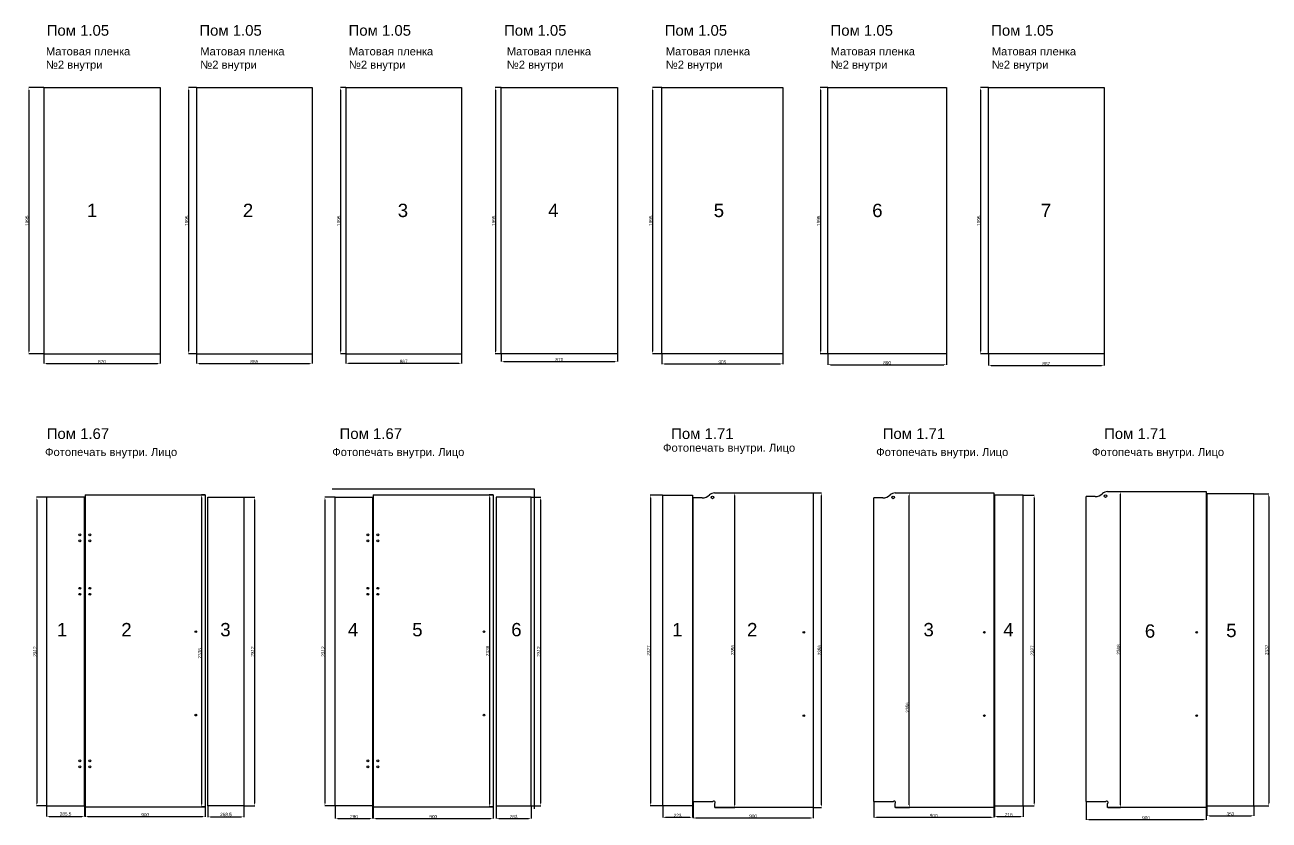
# Model space of a CAD drawing. Header units: inches. Extents: x -15623 to 1154, y -2457 to 3501.
# Drawn here: x -15623 to -6296, y -2457 to 3501 of the extents above; entities that cross this region are included whole.
import ezdxf

# ---------------------------------------------------------------- set-up
doc = ezdxf.new("R2010")
doc.units = ezdxf.units.IN
doc.layers.get('0').update_dxf_attribs({"lineweight": 25})
doc.styles.get("Standard").update_dxf_attribs({"font": 'Arial.ttf'})
doc.dimstyles.new('ISO-25', dxfattribs={"dimtxt": 25, "dimasz": 20, "dimexe": 1.25, "dimexo": 0.625, "dimtad": 1, "dimtxsty": 'Standard', "dimcen": 2.5, "dimadec": 0, "dimazin": 0, "dimtfac": 1, "dimtmove": 0, "dimatfit": 3, "dimfxl": 1, "dimarcsym": 0})

# ---------------------------------------------------------------- blocks, each defined once
blk = doc.blocks.new('*D85')
at = {"color": 0, "lineweight": -2, "transparency": 16777216}
for p, q in [((-15460.7, -2350.8), (-15460.7, -2431.2)), ((-15175.2, -2350.8), (-15175.2, -2431.2)), ((-15440.7, -2430), (-15195.2, -2430))]:
    blk.add_line(p, q, dxfattribs=at)
at = {"color": 0, "transparency": 16777216}
for points in [[(-15440.7, -2426.6), (-15440.7, -2433.3), (-15460.7, -2430)], [(-15195.2, -2426.6), (-15195.2, -2433.3), (-15175.2, -2430)]]:
    blk.add_solid(points, dxfattribs=at)
at = {"layer": 'Defpoints', "color": 0, "transparency": 16777216}
for p in [(-15460.7, -2350.2), (-15175.2, -2350.2), (-15175.2, -2430)]:
    blk.add_point(p, dxfattribs=at)
at = {"color": 0, "transparency": 16777216, "insert": (-15317.9, -2414.3), "char_height": 25, "attachment_point": 5}
blk.add_mtext('285,5', dxfattribs=at)
blk = doc.blocks.new('*D86')
at = {"color": 0, "lineweight": -2, "transparency": 16777216}
for p, q in [((-15171.2, -2358.8), (-15171.2, -2431.9)), ((-14271.2, -2358.8), (-14271.2, -2431.9)), ((-15151.2, -2430.7), (-14291.2, -2430.7))]:
    blk.add_line(p, q, dxfattribs=at)
at = {"color": 0, "transparency": 16777216}
for points in [[(-15151.2, -2427.3), (-15151.2, -2434), (-15171.2, -2430.7)], [(-14291.2, -2427.3), (-14291.2, -2434), (-14271.2, -2430.7)]]:
    blk.add_solid(points, dxfattribs=at)
at = {"layer": 'Defpoints', "color": 0, "transparency": 16777216}
for p in [(-15171.2, -2358.2), (-14271.2, -2358.2), (-14271.2, -2430.7)]:
    blk.add_point(p, dxfattribs=at)
at = {"color": 0, "transparency": 16777216, "insert": (-14721.2, -2417.3), "char_height": 25, "attachment_point": 5}
blk.add_mtext('900', dxfattribs=at)
blk = doc.blocks.new('*D87')
at = {"color": 0, "lineweight": -2, "transparency": 16777216}
for p, q in [((-14250.2, -2350.8), (-14250.2, -2434.5)), ((-13981.7, -2350.8), (-13981.7, -2434.5)), ((-14230.2, -2433.3), (-14001.7, -2433.3))]:
    blk.add_line(p, q, dxfattribs=at)
at = {"color": 0, "transparency": 16777216}
for points in [[(-14230.2, -2429.9), (-14230.2, -2436.6), (-14250.2, -2433.3)], [(-14001.7, -2429.9), (-14001.7, -2436.6), (-13981.7, -2433.3)]]:
    blk.add_solid(points, dxfattribs=at)
at = {"layer": 'Defpoints', "color": 0, "transparency": 16777216}
for p in [(-14250.2, -2350.2), (-13981.7, -2350.2), (-13981.7, -2433.3)]:
    blk.add_point(p, dxfattribs=at)
at = {"color": 0, "transparency": 16777216, "insert": (-14115.9, -2417.6), "char_height": 25, "attachment_point": 5}
blk.add_mtext('268,5', dxfattribs=at)
blk = doc.blocks.new('*D88')
at = {"color": 0, "lineweight": -2, "transparency": 16777216}
for p, q in [((-15461.3, -38.2), (-15534.6, -38.2)), ((-15533.4, -58.2), (-15533.4, -2330.2)), ((-15461.3, -2350.2), (-15534.6, -2350.2))]:
    blk.add_line(p, q, dxfattribs=at)
at = {"color": 0, "transparency": 16777216}
for points in [[(-15536.7, -58.2), (-15530, -58.2), (-15533.4, -38.2)], [(-15536.7, -2330.2), (-15530, -2330.2), (-15533.4, -2350.2)]]:
    blk.add_solid(points, dxfattribs=at)
at = {"layer": 'Defpoints', "color": 0, "transparency": 16777216}
for p in [(-15460.7, -38.2), (-15533.4, -2350.2), (-15460.7, -2350.2)]:
    blk.add_point(p, dxfattribs=at)
at = {"color": 0, "transparency": 16777216, "insert": (-15546.8, -1194.2), "char_height": 25, "attachment_point": 5, "rotation": 90}
blk.add_mtext('2312', dxfattribs=at)
blk = doc.blocks.new('*D89')
at = {"color": 0, "lineweight": -2, "transparency": 16777216}
for p, q in [((-13981, -38.2), (-13900.3, -38.2)), ((-13901.5, -58.2), (-13901.5, -2330.2)), ((-13981, -2350.2), (-13900.3, -2350.2))]:
    blk.add_line(p, q, dxfattribs=at)
at = {"color": 0, "transparency": 16777216}
for points in [[(-13904.9, -58.2), (-13898.2, -58.2), (-13901.5, -38.2)], [(-13904.9, -2330.2), (-13898.2, -2330.2), (-13901.5, -2350.2)]]:
    blk.add_solid(points, dxfattribs=at)
at = {"layer": 'Defpoints', "color": 0, "transparency": 16777216}
for p in [(-13981.7, -38.2), (-13981.7, -2350.2), (-13901.5, -2350.2)]:
    blk.add_point(p, dxfattribs=at)
at = {"color": 0, "transparency": 16777216, "insert": (-13914.9, -1194.2), "char_height": 25, "attachment_point": 5, "rotation": 90}
blk.add_mtext('2312', dxfattribs=at)
blk = doc.blocks.new('*D90')
at = {"color": 0, "lineweight": -2, "transparency": 16777216}
for p, q in [((-13296.5, -38.2), (-13374.7, -38.2)), ((-13373.5, -58.2), (-13373.5, -2330.2)), ((-13296.5, -2350.2), (-13374.7, -2350.2))]:
    blk.add_line(p, q, dxfattribs=at)
at = {"color": 0, "transparency": 16777216}
for points in [[(-13376.8, -58.2), (-13370.2, -58.2), (-13373.5, -38.2)], [(-13376.8, -2330.2), (-13370.2, -2330.2), (-13373.5, -2350.2)]]:
    blk.add_solid(points, dxfattribs=at)
at = {"layer": 'Defpoints', "color": 0, "transparency": 16777216}
for p in [(-13295.9, -38.2), (-13373.5, -2350.2), (-13295.9, -2350.2)]:
    blk.add_point(p, dxfattribs=at)
at = {"color": 0, "transparency": 16777216, "insert": (-13386.9, -1194.2), "char_height": 25, "attachment_point": 5, "rotation": 90}
blk.add_mtext('2312', dxfattribs=at)
blk = doc.blocks.new('*D91')
at = {"color": 0, "lineweight": -2, "transparency": 16777216}
for p, q in [((-13295.9, -2350.8), (-13295.9, -2446.2)), ((-13015.9, -2350.8), (-13015.9, -2446.2)), ((-13275.9, -2445), (-13035.9, -2445))]:
    blk.add_line(p, q, dxfattribs=at)
at = {"color": 0, "transparency": 16777216}
for points in [[(-13275.9, -2441.6), (-13275.9, -2448.3), (-13295.9, -2445)], [(-13035.9, -2441.6), (-13035.9, -2448.3), (-13015.9, -2445)]]:
    blk.add_solid(points, dxfattribs=at)
at = {"layer": 'Defpoints', "color": 0, "transparency": 16777216}
for p in [(-13295.9, -2350.2), (-13015.9, -2350.2), (-13015.9, -2445)]:
    blk.add_point(p, dxfattribs=at)
at = {"color": 0, "transparency": 16777216, "insert": (-13155.9, -2431.6), "char_height": 25, "attachment_point": 5}
blk.add_mtext('280', dxfattribs=at)
blk = doc.blocks.new('*D92')
at = {"color": 0, "lineweight": -2, "transparency": 16777216}
for p, q in [((-13011.9, -2358.8), (-13011.9, -2446.1)), ((-12111.9, -2358.8), (-12111.9, -2446.1)), ((-12991.9, -2444.8), (-12131.9, -2444.8))]:
    blk.add_line(p, q, dxfattribs=at)
at = {"color": 0, "transparency": 16777216}
for points in [[(-12991.9, -2441.5), (-12991.9, -2448.2), (-13011.9, -2444.8)], [(-12131.9, -2441.5), (-12131.9, -2448.2), (-12111.9, -2444.8)]]:
    blk.add_solid(points, dxfattribs=at)
at = {"layer": 'Defpoints', "color": 0, "transparency": 16777216}
for p in [(-13011.9, -2358.2), (-12111.9, -2358.2), (-12111.9, -2444.8)]:
    blk.add_point(p, dxfattribs=at)
at = {"color": 0, "transparency": 16777216, "insert": (-12561.9, -2431.5), "char_height": 25, "attachment_point": 5}
blk.add_mtext('900', dxfattribs=at)
blk = doc.blocks.new('*D93')
at = {"color": 0, "lineweight": -2, "transparency": 16777216}
for p, q in [((-12090.9, -2350.8), (-12090.9, -2445.5)), ((-11827.9, -2350.8), (-11827.9, -2445.5)), ((-12070.9, -2444.2), (-11847.9, -2444.2))]:
    blk.add_line(p, q, dxfattribs=at)
at = {"color": 0, "transparency": 16777216}
for points in [[(-12070.9, -2440.9), (-12070.9, -2447.6), (-12090.9, -2444.2)], [(-11847.9, -2440.9), (-11847.9, -2447.6), (-11827.9, -2444.2)]]:
    blk.add_solid(points, dxfattribs=at)
at = {"layer": 'Defpoints', "color": 0, "transparency": 16777216}
for p in [(-12090.9, -2350.2), (-11827.9, -2350.2), (-11827.9, -2444.2)]:
    blk.add_point(p, dxfattribs=at)
at = {"color": 0, "transparency": 16777216, "insert": (-11959.4, -2430.9), "char_height": 25, "attachment_point": 5}
blk.add_mtext('263', dxfattribs=at)
blk = doc.blocks.new('*D94')
at = {"color": 0, "lineweight": -2, "transparency": 16777216}
for p, q in [((-11827.3, -38.2), (-11756, -38.2)), ((-11757.2, -58.2), (-11757.2, -2330.2)), ((-11827.3, -2350.2), (-11756, -2350.2))]:
    blk.add_line(p, q, dxfattribs=at)
at = {"color": 0, "transparency": 16777216}
for points in [[(-11760.6, -58.2), (-11753.9, -58.2), (-11757.2, -38.2)], [(-11760.6, -2330.2), (-11753.9, -2330.2), (-11757.2, -2350.2)]]:
    blk.add_solid(points, dxfattribs=at)
at = {"layer": 'Defpoints', "color": 0, "transparency": 16777216}
for p in [(-11827.9, -38.2), (-11827.9, -2350.2), (-11757.2, -2350.2)]:
    blk.add_point(p, dxfattribs=at)
at = {"color": 0, "transparency": 16777216, "insert": (-11770.6, -1194.2), "char_height": 25, "attachment_point": 5, "rotation": 90}
blk.add_mtext('2312', dxfattribs=at)
blk = doc.blocks.new('*D105')
at = {"color": 0, "lineweight": -2, "transparency": 16777216}
for p, q in [((-10841.8, -2350.8), (-10841.8, -2437.4)), ((-10618.8, -2350.8), (-10618.8, -2437.4)), ((-10821.8, -2436.2), (-10638.8, -2436.2))]:
    blk.add_line(p, q, dxfattribs=at)
at = {"color": 0, "transparency": 16777216}
for points in [[(-10821.8, -2432.8), (-10821.8, -2439.5), (-10841.8, -2436.2)], [(-10638.8, -2432.8), (-10638.8, -2439.5), (-10618.8, -2436.2)]]:
    blk.add_solid(points, dxfattribs=at)
at = {"layer": 'Defpoints', "color": 0, "transparency": 16777216}
for p in [(-10841.8, -2350.2), (-10618.8, -2350.2), (-10618.8, -2436.2)]:
    blk.add_point(p, dxfattribs=at)
at = {"color": 0, "transparency": 16777216, "insert": (-10730.3, -2422.8), "char_height": 25, "attachment_point": 5}
blk.add_mtext('223', dxfattribs=at)
blk = doc.blocks.new('*D106')
at = {"color": 0, "lineweight": -2, "transparency": 16777216}
for p, q in [((-10842.4, -23.2), (-10934.9, -23.2)), ((-10933.7, -43.2), (-10933.7, -2330.2)), ((-10842.4, -2350.2), (-10934.9, -2350.2))]:
    blk.add_line(p, q, dxfattribs=at)
at = {"color": 0, "transparency": 16777216}
for points in [[(-10937, -43.2), (-10930.3, -43.2), (-10933.7, -23.2)], [(-10937, -2330.2), (-10930.3, -2330.2), (-10933.7, -2350.2)]]:
    blk.add_solid(points, dxfattribs=at)
at = {"layer": 'Defpoints', "color": 0, "transparency": 16777216}
for p in [(-10841.8, -23.2), (-10933.7, -2350.2), (-10841.8, -2350.2)]:
    blk.add_point(p, dxfattribs=at)
at = {"color": 0, "transparency": 16777216, "insert": (-10947.1, -1186.7), "char_height": 25, "attachment_point": 5, "rotation": 90}
blk.add_mtext('2327', dxfattribs=at)
blk = doc.blocks.new('*D107')
at = {"color": 0, "lineweight": -2, "transparency": 16777216}
for p, q in [((-9713.2, -6.2), (-9651.6, -6.2)), ((-9652.8, -26.2), (-9652.8, -2342.2)), ((-9713.2, -2362.2), (-9651.6, -2362.2))]:
    blk.add_line(p, q, dxfattribs=at)
at = {"color": 0, "transparency": 16777216}
for points in [[(-9656.1, -26.2), (-9649.5, -26.2), (-9652.8, -6.2)], [(-9656.1, -2342.2), (-9649.5, -2342.2), (-9652.8, -2362.2)]]:
    blk.add_solid(points, dxfattribs=at)
at = {"layer": 'Defpoints', "color": 0, "transparency": 16777216}
for p in [(-9713.8, -6.2), (-9713.8, -2362.2), (-9652.8, -2362.2)]:
    blk.add_point(p, dxfattribs=at)
at = {"color": 0, "transparency": 16777216, "insert": (-9666.2, -1184.2), "char_height": 25, "attachment_point": 5, "rotation": 90}
blk.add_mtext('2356', dxfattribs=at)
blk = doc.blocks.new('*D108')
at = {"color": 0, "lineweight": -2, "transparency": 16777216}
for p, q in [((-8355.2, -2350.8), (-8355.2, -2431.7)), ((-8139.2, -2350.8), (-8139.2, -2431.7)), ((-8335.2, -2430.4), (-8159.2, -2430.4))]:
    blk.add_line(p, q, dxfattribs=at)
at = {"color": 0, "transparency": 16777216}
for points in [[(-8335.2, -2427.1), (-8335.2, -2433.8), (-8355.2, -2430.4)], [(-8159.2, -2427.1), (-8159.2, -2433.8), (-8139.2, -2430.4)]]:
    blk.add_solid(points, dxfattribs=at)
at = {"layer": 'Defpoints', "color": 0, "transparency": 16777216}
for p in [(-8355.2, -2350.2), (-8139.2, -2350.2), (-8139.2, -2430.4)]:
    blk.add_point(p, dxfattribs=at)
at = {"color": 0, "transparency": 16777216, "insert": (-8247.2, -2417), "char_height": 25, "attachment_point": 5}
blk.add_mtext('216', dxfattribs=at)
blk = doc.blocks.new('*D109')
at = {"color": 0, "lineweight": -2, "transparency": 16777216}
for p, q in [((-8138.6, -23.2), (-8056.1, -23.2)), ((-8057.4, -43.2), (-8057.4, -2330.2)), ((-8138.6, -2350.2), (-8056.1, -2350.2))]:
    blk.add_line(p, q, dxfattribs=at)
at = {"color": 0, "transparency": 16777216}
for points in [[(-8060.7, -43.2), (-8054, -43.2), (-8057.4, -23.2)], [(-8060.7, -2330.2), (-8054, -2330.2), (-8057.4, -2350.2)]]:
    blk.add_solid(points, dxfattribs=at)
at = {"layer": 'Defpoints', "color": 0, "transparency": 16777216}
for p in [(-8139.2, -23.2), (-8139.2, -2350.2), (-8057.4, -2350.2)]:
    blk.add_point(p, dxfattribs=at)
at = {"color": 0, "transparency": 16777216, "insert": (-8070.8, -1186.7), "char_height": 25, "attachment_point": 5, "rotation": 90}
blk.add_mtext('2327', dxfattribs=at)
blk = doc.blocks.new('*D110')
at = {"color": 0, "lineweight": -2, "transparency": 16777216}
for p, q in [((-7506.8, 3.8), (-7410, 3.8)), ((-7411.3, -16.2), (-7411.3, -2342.2)), ((-7505.6, -2362.2), (-7410, -2362.2))]:
    blk.add_line(p, q, dxfattribs=at)
at = {"color": 0, "transparency": 16777216}
for points in [[(-7414.6, -16.2), (-7407.9, -16.2), (-7411.3, 3.8)], [(-7414.6, -2342.2), (-7407.9, -2342.2), (-7411.3, -2362.2)]]:
    blk.add_solid(points, dxfattribs=at)
at = {"layer": 'Defpoints', "color": 0, "transparency": 16777216}
for p in [(-7507.4, 3.8), (-7506.2, -2362.2), (-7411.3, -2362.2)]:
    blk.add_point(p, dxfattribs=at)
at = {"color": 0, "transparency": 16777216, "insert": (-7424.7, -1179.2), "char_height": 25, "attachment_point": 5, "rotation": 90}
blk.add_mtext('2366', dxfattribs=at)
blk = doc.blocks.new('*D111')
at = {"color": 0, "lineweight": -2, "transparency": 16777216}
for p, q in [((-6408.6, -13.2), (-6297.9, -13.2)), ((-6299.2, -33.2), (-6299.2, -2330.2)), ((-6408.6, -2350.2), (-6297.9, -2350.2))]:
    blk.add_line(p, q, dxfattribs=at)
at = {"color": 0, "transparency": 16777216}
for points in [[(-6302.5, -33.2), (-6295.9, -33.2), (-6299.2, -13.2)], [(-6302.5, -2330.2), (-6295.9, -2330.2), (-6299.2, -2350.2)]]:
    blk.add_solid(points, dxfattribs=at)
at = {"layer": 'Defpoints', "color": 0, "transparency": 16777216}
for p in [(-6409.2, -13.2), (-6409.2, -2350.2), (-6299.2, -2350.2)]:
    blk.add_point(p, dxfattribs=at)
at = {"color": 0, "transparency": 16777216, "insert": (-6312.6, -1181.7), "char_height": 25, "attachment_point": 5, "rotation": 90}
blk.add_mtext('2337', dxfattribs=at)
blk = doc.blocks.new('*D112')
at = {"color": 0, "lineweight": -2, "transparency": 16777216}
for p, q in [((-6762.2, -2350.8), (-6762.2, -2426.2)), ((-6742.2, -2424.9), (-6429.2, -2424.9)), ((-6409.2, -2350.8), (-6409.2, -2426.2))]:
    blk.add_line(p, q, dxfattribs=at)
at = {"color": 0, "transparency": 16777216}
for points in [[(-6742.2, -2421.6), (-6742.2, -2428.2), (-6762.2, -2424.9)], [(-6429.2, -2421.6), (-6429.2, -2428.2), (-6409.2, -2424.9)]]:
    blk.add_solid(points, dxfattribs=at)
at = {"layer": 'Defpoints', "color": 0, "transparency": 16777216}
for p in [(-6762.2, -2350.2), (-6409.2, -2350.2), (-6409.2, -2424.9)]:
    blk.add_point(p, dxfattribs=at)
at = {"color": 0, "transparency": 16777216, "insert": (-6585.7, -2411.5), "char_height": 25, "attachment_point": 5}
blk.add_mtext('353', dxfattribs=at)
blk = doc.blocks.new('*D119')
at = {"color": 0, "lineweight": -2, "transparency": 16777216}
for p, q in [((-15479.7, 1035.4), (-15479.7, 963)), ((-14609.7, 1035.4), (-14609.7, 963)), ((-15459.7, 964.3), (-14629.7, 964.3))]:
    blk.add_line(p, q, dxfattribs=at)
at = {"color": 0, "transparency": 16777216}
for points in [[(-15459.7, 967.6), (-15459.7, 960.9), (-15479.7, 964.3)], [(-14629.7, 967.6), (-14629.7, 960.9), (-14609.7, 964.3)]]:
    blk.add_solid(points, dxfattribs=at)
at = {"layer": 'Defpoints', "color": 0, "transparency": 16777216}
for p in [(-15479.7, 1036), (-14609.7, 1036), (-14609.7, 964.3)]:
    blk.add_point(p, dxfattribs=at)
at = {"color": 0, "transparency": 16777216, "insert": (-15044.7, 977.7), "char_height": 25, "attachment_point": 5}
blk.add_mtext('870', dxfattribs=at)
blk = doc.blocks.new('*D120')
at = {"color": 0, "lineweight": -2, "transparency": 16777216}
for p, q in [((-15480.3, 3031), (-15594.3, 3031)), ((-15593, 3011), (-15593, 1056)), ((-15480.3, 1036), (-15594.3, 1036))]:
    blk.add_line(p, q, dxfattribs=at)
at = {"color": 0, "transparency": 16777216}
for points in [[(-15596.3, 3011), (-15589.7, 3011), (-15593, 3031)], [(-15596.3, 1056), (-15589.7, 1056), (-15593, 1036)]]:
    blk.add_solid(points, dxfattribs=at)
at = {"layer": 'Defpoints', "color": 0, "transparency": 16777216}
for p in [(-15479.7, 3031), (-15593, 1036), (-15479.7, 1036)]:
    blk.add_point(p, dxfattribs=at)
at = {"color": 0, "transparency": 16777216, "insert": (-15606.4, 2033.5), "char_height": 25, "attachment_point": 5, "rotation": 90}
blk.add_mtext('1995', dxfattribs=at)
blk = doc.blocks.new('*D121')
at = {"color": 0, "lineweight": -2, "transparency": 16777216}
for p, q in [((-14336.1, 3031), (-14397, 3031)), ((-14395.8, 3011), (-14395.8, 1056)), ((-14336.1, 1036), (-14397, 1036))]:
    blk.add_line(p, q, dxfattribs=at)
at = {"color": 0, "transparency": 16777216}
for points in [[(-14399.1, 3011), (-14392.5, 3011), (-14395.8, 3031)], [(-14399.1, 1056), (-14392.5, 1056), (-14395.8, 1036)]]:
    blk.add_solid(points, dxfattribs=at)
at = {"layer": 'Defpoints', "color": 0, "transparency": 16777216}
for p in [(-14335.5, 3031), (-14395.8, 1036), (-14335.5, 1036)]:
    blk.add_point(p, dxfattribs=at)
at = {"color": 0, "transparency": 16777216, "insert": (-14409.2, 2033.5), "char_height": 25, "attachment_point": 5, "rotation": 90}
blk.add_mtext('1995', dxfattribs=at)
blk = doc.blocks.new('*D122')
at = {"color": 0, "lineweight": -2, "transparency": 16777216}
for p, q in [((-14335.5, 1035.4), (-14335.5, 963.6)), ((-13470.5, 1035.4), (-13470.5, 963.6)), ((-14315.5, 964.9), (-13490.5, 964.9))]:
    blk.add_line(p, q, dxfattribs=at)
at = {"color": 0, "transparency": 16777216}
for points in [[(-14315.5, 968.2), (-14315.5, 961.5), (-14335.5, 964.9)], [(-13490.5, 968.2), (-13490.5, 961.5), (-13470.5, 964.9)]]:
    blk.add_solid(points, dxfattribs=at)
at = {"layer": 'Defpoints', "color": 0, "transparency": 16777216}
for p in [(-14335.5, 1036), (-13470.5, 1036), (-13470.5, 964.9)]:
    blk.add_point(p, dxfattribs=at)
at = {"color": 0, "transparency": 16777216, "insert": (-13903, 978.3), "char_height": 25, "attachment_point": 5}
blk.add_mtext('865', dxfattribs=at)
blk = doc.blocks.new('*D123')
at = {"color": 0, "lineweight": -2, "transparency": 16777216}
for p, q in [((-13216.8, 1035.4), (-13216.8, 964.7)), ((-12349.8, 1035.4), (-12349.8, 964.7)), ((-13196.8, 965.9), (-12369.8, 965.9))]:
    blk.add_line(p, q, dxfattribs=at)
at = {"color": 0, "transparency": 16777216}
for points in [[(-13196.8, 969.3), (-13196.8, 962.6), (-13216.8, 965.9)], [(-12369.8, 969.3), (-12369.8, 962.6), (-12349.8, 965.9)]]:
    blk.add_solid(points, dxfattribs=at)
at = {"layer": 'Defpoints', "color": 0, "transparency": 16777216}
for p in [(-13216.8, 1036), (-12349.8, 1036), (-12349.8, 965.9)]:
    blk.add_point(p, dxfattribs=at)
at = {"color": 0, "transparency": 16777216, "insert": (-12783.3, 979.3), "char_height": 25, "attachment_point": 5}
blk.add_mtext('867', dxfattribs=at)
blk = doc.blocks.new('*D124')
at = {"color": 0, "lineweight": -2, "transparency": 16777216}
for p, q in [((-13217.4, 3031), (-13257, 3031)), ((-13255.8, 3011), (-13255.8, 1056)), ((-13217.4, 1036), (-13257, 1036))]:
    blk.add_line(p, q, dxfattribs=at)
at = {"color": 0, "transparency": 16777216}
for points in [[(-13259.1, 3011), (-13252.4, 3011), (-13255.8, 3031)], [(-13259.1, 1056), (-13252.4, 1056), (-13255.8, 1036)]]:
    blk.add_solid(points, dxfattribs=at)
at = {"layer": 'Defpoints', "color": 0, "transparency": 16777216}
for p in [(-13216.8, 3031), (-13255.8, 1036), (-13216.8, 1036)]:
    blk.add_point(p, dxfattribs=at)
at = {"color": 0, "transparency": 16777216, "insert": (-13269.2, 2033.5), "char_height": 25, "attachment_point": 5, "rotation": 90}
blk.add_mtext('1995', dxfattribs=at)
blk = doc.blocks.new('*D125')
at = {"color": 0, "lineweight": -2, "transparency": 16777216}
for p, q in [((-12052, 3031), (-12096.3, 3031)), ((-12095.1, 3011), (-12095.1, 1056)), ((-12052, 1036), (-12096.3, 1036))]:
    blk.add_line(p, q, dxfattribs=at)
at = {"color": 0, "transparency": 16777216}
for points in [[(-12098.4, 3011), (-12091.7, 3011), (-12095.1, 3031)], [(-12098.4, 1056), (-12091.7, 1056), (-12095.1, 1036)]]:
    blk.add_solid(points, dxfattribs=at)
at = {"layer": 'Defpoints', "color": 0, "transparency": 16777216}
for p in [(-12051.4, 3031), (-12095.1, 1036), (-12051.4, 1036)]:
    blk.add_point(p, dxfattribs=at)
at = {"color": 0, "transparency": 16777216, "insert": (-12108.5, 2033.5), "char_height": 25, "attachment_point": 5, "rotation": 90}
blk.add_mtext('1995', dxfattribs=at)
blk = doc.blocks.new('*D126')
at = {"color": 0, "lineweight": -2, "transparency": 16777216}
for p, q in [((-12051.4, 1035.4), (-12051.4, 978)), ((-11181.4, 1035.4), (-11181.4, 978)), ((-12031.4, 979.2), (-11201.4, 979.2))]:
    blk.add_line(p, q, dxfattribs=at)
at = {"color": 0, "transparency": 16777216}
for points in [[(-12031.4, 982.5), (-12031.4, 975.9), (-12051.4, 979.2)], [(-11201.4, 982.5), (-11201.4, 975.9), (-11181.4, 979.2)]]:
    blk.add_solid(points, dxfattribs=at)
at = {"layer": 'Defpoints', "color": 0, "transparency": 16777216}
for p in [(-12051.4, 1036), (-11181.4, 1036), (-11181.4, 979.2)]:
    blk.add_point(p, dxfattribs=at)
at = {"color": 0, "transparency": 16777216, "insert": (-11616.4, 992.6), "char_height": 25, "attachment_point": 5}
blk.add_mtext('870', dxfattribs=at)
blk = doc.blocks.new('*D127')
at = {"color": 0, "lineweight": -2, "transparency": 16777216}
for p, q in [((-10847.8, 3031), (-10919.2, 3031)), ((-10918, 3011), (-10918, 1056)), ((-10847.8, 1036), (-10919.2, 1036))]:
    blk.add_line(p, q, dxfattribs=at)
at = {"color": 0, "transparency": 16777216}
for points in [[(-10921.3, 3011), (-10914.6, 3011), (-10918, 3031)], [(-10921.3, 1056), (-10914.6, 1056), (-10918, 1036)]]:
    blk.add_solid(points, dxfattribs=at)
at = {"layer": 'Defpoints', "color": 0, "transparency": 16777216}
for p in [(-10847.1, 3031), (-10918, 1036), (-10847.1, 1036)]:
    blk.add_point(p, dxfattribs=at)
at = {"color": 0, "transparency": 16777216, "insert": (-10931.4, 2033.5), "char_height": 25, "attachment_point": 5, "rotation": 90}
blk.add_mtext('1995', dxfattribs=at)
blk = doc.blocks.new('*D128')
at = {"color": 0, "lineweight": -2, "transparency": 16777216}
for p, q in [((-10847.1, 1035.4), (-10847.1, 960)), ((-9942.1, 1035.4), (-9942.1, 960)), ((-10827.1, 961.2), (-9962.1, 961.2))]:
    blk.add_line(p, q, dxfattribs=at)
at = {"color": 0, "transparency": 16777216}
for points in [[(-10827.1, 964.5), (-10827.1, 957.9), (-10847.1, 961.2)], [(-9962.1, 964.5), (-9962.1, 957.9), (-9942.1, 961.2)]]:
    blk.add_solid(points, dxfattribs=at)
at = {"layer": 'Defpoints', "color": 0, "transparency": 16777216}
for p in [(-10847.1, 1036), (-9942.1, 1036), (-9942.1, 961.2)]:
    blk.add_point(p, dxfattribs=at)
at = {"color": 0, "transparency": 16777216, "insert": (-10394.6, 974.6), "char_height": 25, "attachment_point": 5}
blk.add_mtext('905', dxfattribs=at)
blk = doc.blocks.new('*D129')
at = {"color": 0, "lineweight": -2, "transparency": 16777216}
for p, q in [((-9604.7, 3031), (-9661.2, 3031)), ((-9659.9, 3011), (-9659.9, 1056)), ((-9604.7, 1036), (-9661.2, 1036))]:
    blk.add_line(p, q, dxfattribs=at)
at = {"color": 0, "transparency": 16777216}
for points in [[(-9663.2, 3011), (-9656.6, 3011), (-9659.9, 3031)], [(-9663.2, 1056), (-9656.6, 1056), (-9659.9, 1036)]]:
    blk.add_solid(points, dxfattribs=at)
at = {"layer": 'Defpoints', "color": 0, "transparency": 16777216}
for p in [(-9604.1, 3031), (-9659.9, 1036), (-9604.1, 1036)]:
    blk.add_point(p, dxfattribs=at)
at = {"color": 0, "transparency": 16777216, "insert": (-9673.3, 2033.5), "char_height": 25, "attachment_point": 5, "rotation": 90}
blk.add_mtext('1995', dxfattribs=at)
blk = doc.blocks.new('*D130')
at = {"color": 0, "lineweight": -2, "transparency": 16777216}
for p, q in [((-9604.1, 1035.4), (-9604.1, 954.1)), ((-8714.1, 1035.4), (-8714.1, 954.1)), ((-9584.1, 955.3), (-8734.1, 955.3))]:
    blk.add_line(p, q, dxfattribs=at)
at = {"color": 0, "transparency": 16777216}
for points in [[(-9584.1, 958.6), (-9584.1, 952), (-9604.1, 955.3)], [(-8734.1, 958.6), (-8734.1, 952), (-8714.1, 955.3)]]:
    blk.add_solid(points, dxfattribs=at)
at = {"layer": 'Defpoints', "color": 0, "transparency": 16777216}
for p in [(-9604.1, 1036), (-8714.1, 1036), (-8714.1, 955.3)]:
    blk.add_point(p, dxfattribs=at)
at = {"color": 0, "transparency": 16777216, "insert": (-9159.1, 968.7), "char_height": 25, "attachment_point": 5}
blk.add_mtext('890', dxfattribs=at)
blk = doc.blocks.new('*D131')
at = {"color": 0, "lineweight": -2, "transparency": 16777216}
for p, q in [((-8400.5, 3031), (-8459.7, 3031)), ((-8458.5, 3011), (-8458.5, 1056)), ((-8400.5, 1036), (-8459.7, 1036))]:
    blk.add_line(p, q, dxfattribs=at)
at = {"color": 0, "transparency": 16777216}
for points in [[(-8461.8, 3011), (-8455.1, 3011), (-8458.5, 3031)], [(-8461.8, 1056), (-8455.1, 1056), (-8458.5, 1036)]]:
    blk.add_solid(points, dxfattribs=at)
at = {"layer": 'Defpoints', "color": 0, "transparency": 16777216}
for p in [(-8399.9, 3031), (-8458.5, 1036), (-8399.9, 1036)]:
    blk.add_point(p, dxfattribs=at)
at = {"color": 0, "transparency": 16777216, "insert": (-8471.9, 2033.5), "char_height": 25, "attachment_point": 5, "rotation": 90}
blk.add_mtext('1995', dxfattribs=at)
blk = doc.blocks.new('*D132')
at = {"color": 0, "lineweight": -2, "transparency": 16777216}
for p, q in [((-8399.9, 1035.4), (-8399.9, 948.5)), ((-7532.9, 1035.4), (-7532.9, 948.5)), ((-8379.9, 949.8), (-7552.9, 949.8))]:
    blk.add_line(p, q, dxfattribs=at)
at = {"color": 0, "transparency": 16777216}
for points in [[(-8379.9, 953.1), (-8379.9, 946.4), (-8399.9, 949.8)], [(-7552.9, 953.1), (-7552.9, 946.4), (-7532.9, 949.8)]]:
    blk.add_solid(points, dxfattribs=at)
at = {"layer": 'Defpoints', "color": 0, "transparency": 16777216}
for p in [(-8399.9, 1036), (-7532.9, 1036), (-7532.9, 949.8)]:
    blk.add_point(p, dxfattribs=at)
at = {"color": 0, "transparency": 16777216, "insert": (-7966.4, 963.1), "char_height": 25, "attachment_point": 5}
blk.add_mtext('867', dxfattribs=at)
blk = doc.blocks.new('*D133')
at = {"color": 0, "lineweight": -2, "transparency": 16777216}
for p, q in [((-14271.8, -20.2), (-14298.9, -20.2)), ((-14297.7, -40.2), (-14297.7, -2338.2)), ((-14271.8, -2358.2), (-14298.9, -2358.2))]:
    blk.add_line(p, q, dxfattribs=at)
at = {"color": 0, "transparency": 16777216}
for points in [[(-14301, -40.2), (-14294.3, -40.2), (-14297.7, -20.2)], [(-14301, -2338.2), (-14294.3, -2338.2), (-14297.7, -2358.2)]]:
    blk.add_solid(points, dxfattribs=at)
at = {"layer": 'Defpoints', "color": 0, "transparency": 16777216}
for p in [(-14271.2, -20.2), (-14297.7, -2358.2), (-14271.2, -2358.2)]:
    blk.add_point(p, dxfattribs=at)
at = {"color": 0, "transparency": 16777216, "insert": (-14311.1, -1208.2), "char_height": 25, "attachment_point": 5, "rotation": 90}
blk.add_mtext('2338', dxfattribs=at)
blk = doc.blocks.new('*D134')
at = {"color": 0, "lineweight": -2, "transparency": 16777216}
for p, q in [((-12112.5, -20.2), (-12142.1, -20.2)), ((-12140.9, -40.2), (-12140.9, -2338.2)), ((-12112.5, -2358.2), (-12142.1, -2358.2))]:
    blk.add_line(p, q, dxfattribs=at)
at = {"color": 0, "transparency": 16777216}
for points in [[(-12144.2, -40.2), (-12137.6, -40.2), (-12140.9, -20.2)], [(-12144.2, -2338.2), (-12137.6, -2338.2), (-12140.9, -2358.2)]]:
    blk.add_solid(points, dxfattribs=at)
at = {"layer": 'Defpoints', "color": 0, "transparency": 16777216}
for p in [(-12111.9, -20.2), (-12140.9, -2358.2), (-12111.9, -2358.2)]:
    blk.add_point(p, dxfattribs=at)
at = {"color": 0, "transparency": 16777216, "insert": (-12154.3, -1189.2), "char_height": 25, "attachment_point": 5, "rotation": 90}
blk.add_mtext('2338', dxfattribs=at)
blk = doc.blocks.new('*D135')
at = {"color": 0, "lineweight": -2, "transparency": 16777216}
for p, q in [((-9098.7, -6.2), (-8991.8, -6.2)), ((-8993.1, -2342.2), (-8993.1, -26.2)), ((-9097.6, -2362.2), (-8991.8, -2362.2))]:
    blk.add_line(p, q, dxfattribs=at)
at = {"color": 0, "transparency": 16777216}
for points in [[(-8996.4, -26.2), (-8989.7, -26.2), (-8993.1, -6.2)], [(-8996.4, -2342.2), (-8989.7, -2342.2), (-8993.1, -2362.2)]]:
    blk.add_solid(points, dxfattribs=at)
at = {"layer": 'Defpoints', "color": 0, "transparency": 16777216}
for p in [(-9099.4, -6.2), (-8993.1, -6.2), (-9098.2, -2362.2)]:
    blk.add_point(p, dxfattribs=at)
at = {"color": 0, "transparency": 16777216, "insert": (-9006.5, -1613.6), "char_height": 25, "attachment_point": 5, "rotation": 90}
blk.add_mtext('2356', dxfattribs=at)
blk = doc.blocks.new('*D136')
at = {"color": 0, "lineweight": -2, "transparency": 16777216}
for p, q in [((-10450.3, -6.2), (-10301.2, -6.2)), ((-10302.4, -26.2), (-10302.4, -2342.2)), ((-10451.2, -2362.2), (-10301.2, -2362.2))]:
    blk.add_line(p, q, dxfattribs=at)
at = {"color": 0, "transparency": 16777216}
for points in [[(-10305.7, -26.2), (-10299.1, -26.2), (-10302.4, -6.2)], [(-10305.7, -2342.2), (-10299.1, -2342.2), (-10302.4, -2362.2)]]:
    blk.add_solid(points, dxfattribs=at)
at = {"layer": 'Defpoints', "color": 0, "transparency": 16777216}
for p in [(-10450.9, -6.2), (-10451.8, -2362.2), (-10302.4, -2362.2)]:
    blk.add_point(p, dxfattribs=at)
at = {"color": 0, "transparency": 16777216, "insert": (-10315.8, -1184.2), "char_height": 25, "attachment_point": 5, "rotation": 90}
blk.add_mtext('2356', dxfattribs=at)
blk = doc.blocks.new('*D137')
at = {"color": 0, "lineweight": -2, "transparency": 16777216}
for p, q in [((-10613.8, -2318.8), (-10613.8, -2442.8)), ((-9713.8, -2362.8), (-9713.8, -2442.8)), ((-10593.8, -2441.5), (-9733.8, -2441.5))]:
    blk.add_line(p, q, dxfattribs=at)
at = {"color": 0, "transparency": 16777216}
for points in [[(-10593.8, -2438.2), (-10593.8, -2444.9), (-10613.8, -2441.5)], [(-9733.8, -2438.2), (-9733.8, -2444.9), (-9713.8, -2441.5)]]:
    blk.add_solid(points, dxfattribs=at)
at = {"layer": 'Defpoints', "color": 0, "transparency": 16777216}
for p in [(-10613.8, -2318.2), (-9713.8, -2362.2), (-9713.8, -2441.5)]:
    blk.add_point(p, dxfattribs=at)
at = {"color": 0, "transparency": 16777216, "insert": (-10163.8, -2428.1), "char_height": 25, "attachment_point": 5}
blk.add_mtext('900', dxfattribs=at)
blk = doc.blocks.new('*D138')
at = {"color": 0, "lineweight": -2, "transparency": 16777216}
for p, q in [((-9260.2, -2318.8), (-9260.2, -2438)), ((-8360.2, -2362.8), (-8360.2, -2438)), ((-8380.2, -2436.7), (-9240.2, -2436.7))]:
    blk.add_line(p, q, dxfattribs=at)
at = {"color": 0, "transparency": 16777216}
for points in [[(-9240.2, -2433.4), (-9240.2, -2440.1), (-9260.2, -2436.7)], [(-8380.2, -2433.4), (-8380.2, -2440.1), (-8360.2, -2436.7)]]:
    blk.add_solid(points, dxfattribs=at)
at = {"layer": 'Defpoints', "color": 0, "transparency": 16777216}
for p in [(-9260.2, -2318.2), (-8360.2, -2362.2), (-9260.2, -2436.7)]:
    blk.add_point(p, dxfattribs=at)
at = {"color": 0, "transparency": 16777216, "insert": (-8810.2, -2423.3), "char_height": 25, "attachment_point": 5}
blk.add_mtext('900', dxfattribs=at)
blk = doc.blocks.new('*D139')
at = {"color": 0, "lineweight": -2, "transparency": 16777216}
for p, q in [((-7668.2, -2318.8), (-7668.2, -2455.3)), ((-6768.2, -2362.8), (-6768.2, -2455.3)), ((-7648.2, -2454), (-6788.2, -2454))]:
    blk.add_line(p, q, dxfattribs=at)
at = {"color": 0, "transparency": 16777216}
for points in [[(-7648.2, -2450.7), (-7648.2, -2457.4), (-7668.2, -2454)], [(-6788.2, -2450.7), (-6788.2, -2457.4), (-6768.2, -2454)]]:
    blk.add_solid(points, dxfattribs=at)
at = {"layer": 'Defpoints', "color": 0, "transparency": 16777216}
for p in [(-7668.2, -2318.2), (-6768.2, -2362.2), (-6768.2, -2454)]:
    blk.add_point(p, dxfattribs=at)
at = {"color": 0, "transparency": 16777216, "insert": (-7218.2, -2440.7), "char_height": 25, "attachment_point": 5}
blk.add_mtext('900', dxfattribs=at)

msp = doc.modelspace()

# ---------------------------------------------------------------- linework, layer by layer
for p, q in [((-15479.666, 3031.047), (-15479.666, 1036.047)), ((-15479.666, 3031.047), (-14609.666, 3031.047)), ((-14609.666, 3031.047), (-14609.666, 1036.047)), ((-14335.518, 3031.047), (-13470.518, 3031.047)), ((-14335.518, 3031.047), (-14335.518, 1036.047)), ((-13470.518, 3031.047), (-13470.518, 1036.047)), ((-13216.754, 3031.047), (-12349.754, 3031.047)), ((-13216.754, 3031.047), (-13216.754, 1036.047)), ((-12349.754, 3031.047), (-12349.754, 1036.047)), ((-15479.666, 1036.047), (-14609.666, 1036.047)), ((-14335.518, 1036.047), (-13470.518, 1036.047)), ((-13216.754, 1036.047), (-12349.754, 1036.047)), ((-13319.91, 25.845), (-11803.91, 25.845)), ((-11803.91, 25.845), (-11803.91, -2374.155)), ((-15171.166, -20.155), (-15171.166, -2358.155)), ((-15171.166, -20.155), (-14271.166, -20.155)), ((-14271.166, -20.155), (-14271.166, -2358.155)), ((-13011.91, -20.155), (-13011.91, -2358.155)), ((-13011.91, -20.155), (-12111.91, -20.155)), ((-12111.91, -20.155), (-12111.91, -2358.155)), ((-10613.795, -2318.155), (-10465.936, -2318.155)), ((-9260.204, -2318.155), (-9112.346, -2318.155)), ((-7668.226, -2318.155), (-7520.367, -2318.155)), ((-15171.166, -2358.155), (-14271.166, -2358.155)), ((-13011.91, -2358.155), (-12111.91, -2358.155)), ((-10451.795, -2362.155), (-10451.795, -2332.296)), ((-9098.204, -2362.155), (-9098.204, -2332.296)), ((-7506.226, -2362.155), (-7506.226, -2332.296))]:
    msp.add_line(p, q)
for points in [[(-12051.374, 3031.047), (-11181.374, 3031.047), (-11181.374, 1036.047), (-12051.374, 1036.047)], [(-10847.148, 3031.047), (-9942.148, 3031.047), (-9942.148, 1036.047), (-10847.148, 1036.047)], [(-9604.076, 3031.047), (-8714.076, 3031.047), (-8714.076, 1036.047), (-9604.076, 1036.047)], [(-8399.85, 3031.047), (-7532.85, 3031.047), (-7532.85, 1036.047), (-8399.85, 1036.047)], [(-15460.666, -2350.155), (-15175.166, -2350.155), (-15175.166, -38.155), (-15460.666, -38.155)], [(-14250.166, -38.155), (-13981.666, -38.155), (-13981.666, -2350.155), (-14250.166, -2350.155)], [(-13295.91, -38.155), (-13015.91, -38.155), (-13015.91, -2350.155), (-13295.91, -2350.155)], [(-12090.91, -2350.155), (-11827.91, -2350.155), (-11827.91, -38.155), (-12090.91, -38.155)], [(-10841.795, -23.155), (-10618.795, -23.155), (-10618.795, -2350.155), (-10841.795, -2350.155)], [(-8355.204, -2350.155), (-8139.204, -2350.155), (-8139.204, -23.155), (-8355.204, -23.155)], [(-6762.226, -2350.155), (-6409.226, -2350.155), (-6409.226, -13.155), (-6762.226, -13.155)]]:
    msp.add_lwpolyline(points, close=True)
for points in [[(-7507.385, 3.845), (-6768.226, 3.845), (-6768.226, -2362.155), (-7506.226, -2362.155)], [(-10613.795, -2318.155), (-10613.795, -43.155)], [(-10545.795, -43.155), (-10613.795, -43.155)], [(-10452.954, -6.155), (-9713.795, -6.155), (-9713.795, -2362.155), (-10451.795, -2362.155)], [(-9260.204, -2318.155), (-9260.204, -43.155)], [(-9192.204, -43.155), (-9260.204, -43.155)], [(-9097.351, -6.155), (-8360.204, -6.155), (-8360.204, -2362.155), (-9098.204, -2362.155)], [(-7668.226, -2318.155), (-7668.226, -33.155)], [(-7600.226, -33.155), (-7668.226, -33.155)]]:
    msp.add_lwpolyline(points)
for centre, radius in [((-10467.795, -39.155), 10), ((-9114.204, -39.155), 10), ((-7522.226, -29.155), 10), ((-15210.166, -320.155), 7), ((-15210.166, -365.155), 7), ((-15136.166, -320.155), 7), ((-15136.166, -365.155), 7), ((-13050.91, -320.155), 7), ((-13050.91, -365.155), 7), ((-12976.91, -320.155), 7), ((-12976.91, -365.155), 7), ((-15210.166, -720.155), 7), ((-15136.166, -720.155), 7), ((-13050.91, -720.155), 7), ((-12976.91, -720.155), 7), ((-15210.166, -765.155), 7), ((-15136.166, -765.155), 7), ((-13050.91, -765.155), 7), ((-12976.91, -765.155), 7), ((-14341.166, -1045.655), 6), ((-12181.91, -1045.655), 6), ((-9783.795, -1049.655), 6), ((-8430.204, -1049.655), 6), ((-6838.226, -1049.655), 6), ((-14341.166, -1670.655), 6), ((-12181.91, -1670.655), 6), ((-9783.795, -1674.655), 6), ((-8430.204, -1674.655), 6), ((-6838.226, -1674.655), 6), ((-15210.166, -2013.155), 7), ((-15210.166, -2058.155), 7), ((-15136.166, -2013.155), 7), ((-15136.166, -2058.155), 7), ((-13050.91, -2013.155), 7), ((-13050.91, -2058.155), 7), ((-12976.91, -2013.155), 7), ((-12976.91, -2058.155), 7)]:
    msp.add_circle(centre, radius)
for centre, radius, start, end in [((-7507.385, -51.155), 55, 90, 132.8076588), ((-10545.795, 36.845), 80, 270, 313.8940461), ((-10452.954, -61.155), 55, 90, 132.8076588), ((-9192.204, 36.845), 80, 270, 313.8940461), ((-9099.363, -61.155), 55, 90, 132.8076588), ((-7600.226, 46.845), 80, 270, 313.8940461), ((-10458.795, -2325.155), 10, 314.427004, 135.572996), ((-9105.204, -2325.155), 10, 314.427004, 135.572996), ((-7513.226, -2325.155), 10, 314.427004, 135.572996)]:
    msp.add_arc(centre, radius, start, end)

# ---------------------------------------------------------------- texts
at = {"attachment_point": 1}
for s, width, heights, insert, char_height in [('Пом 1.05', 513.3453, [0], (-15459.118, 3500.16), 80), ('Пом 1.05', 513.3453, [0], (-14314.97, 3500.16), 80), ('Пом 1.05', 513.3453, [0], (-13196.205, 3500.16), 80), ('Пом 1.05', 513.3453, [0], (-12030.825, 3500.16), 80), ('Пом 1.05', 513.3453, [0], (-10826.599, 3500.16), 80), ('Пом 1.05', 513.3453, [0], (-9583.528, 3500.16), 80), ('Пом 1.05', 513.3453, [0], (-8379.302, 3500.16), 80), ('Матовая пленка №2 внутри', 638.5567, [202.433], (-15465.066, 3333.356), 60), ('Матовая пленка №2 внутри', 638.5567, [202.433], (-14308.16, 3333.356), 60), ('Матовая пленка №2 внутри', 638.5567, [202.433], (-13194.099, 3333.356), 60), ('Матовая пленка №2 внутри', 638.5567, [202.433], (-12010.41, 3333.356), 60), ('Матовая пленка №2 внутри', 638.5567, [202.433], (-10818.53, 3333.356), 60), ('Матовая пленка №2 внутри', 638.5567, [202.433], (-9582.07, 3333.356), 60), ('Матовая пленка №2 внутри', 638.5567, [202.433], (-8374.739, 3333.356), 60), ('1', 122.43321, [0], (-15158.4, 2161.273), 100), ('2', 122.43321, [0], (-13988.905, 2161.273), 100), ('3', 122.43321, [0], (-12827.884, 2161.273), 100), ('4', 122.43321, [0], (-11700.762, 2161.273), 100), ('5', 122.43321, [0], (-10459.332, 2161.273), 100), ('6', 122.43321, [0], (-9271.375, 2161.273), 100), ('7', 122.43321, [0], (-8006.775, 2161.273), 100), ('Пом 1.67', 513.3453, [0], (-15459.118, 478.359), 80), ('Пом 1.67', 520.78113, [0], (-13263.512, 478.359), 80), ('Пом 1.71', 540.01892, [0], (-10778.117, 478.359), 80), ('Пом 1.71', 540.01892, [0], (-9192.437, 478.359), 80), ('Пом 1.71', 540.01892, [0], (-7532.659, 478.359), 80), ('Фотопечать внутри. Лицо', 1000.1876, [0], (-15471.781, 330.789), 60), ('Фотопечать внутри. Лицо', 1000.1876, [0], (-13318.829, 330.789), 60), ('Фотопечать внутри. Лицо', 1000.1876, [0], (-10839.145, 362.908), 60), ('Фотопечать внутри. Лицо', 1000.1876, [0], (-9241.621, 330.789), 60), ('Фотопечать внутри. Лицо', 1000.1876, [0], (-7623.787, 330.789), 60), ('1', 122.43321, [0], (-15382.428, -980.128), 100), ('2', 122.43321, [0], (-14900.115, -980.128), 100), ('3', 122.43321, [0], (-14158.095, -980.128), 100), ('4', 122.43321, [0], (-13201.463, -980.128), 100), ('5', 122.43321, [0], (-12719.15, -980.128), 100), ('6', 122.43321, [0], (-11977.13, -980.128), 100), ('1', 122.43321, [0], (-10771.141, -980.128), 100), ('2', 122.43321, [0], (-10209.505, -980.128), 100), ('3', 122.43321, [0], (-8886.994, -980.128), 100), ('4', 122.43321, [0], (-8288.25, -980.128), 100), ('6', 122.43321, [0], (-7227.397, -990.533), 100), ('5', 122.43321, [0], (-6617.425, -986.127), 100)]:
    msp.add_mtext_dynamic_manual_height_columns(s, width=width, gutter_width=12.5, heights=heights, dxfattribs=dict(at, insert=insert, char_height=char_height))

# ---------------------------------------------------------------- dimensions: what is measured, and where the dimension line sits
for base, p1, p2, picture, middle in [((-15593.014, 1036.047), (-15479.666, 3031.047), (-15479.666, 1036.047), '*D120', (-15606.403, 2033.547)), ((-14395.79, 1036.047), (-14335.518, 3031.047), (-14335.518, 1036.047), '*D121', (-14409.179, 2033.547)), ((-13255.775, 1036.047), (-13216.754, 3031.047), (-13216.754, 1036.047), '*D124', (-13269.164, 2033.547)), ((-12095.079, 1036.047), (-12051.374, 3031.047), (-12051.374, 1036.047), '*D125', (-12108.468, 2033.547)), ((-10917.969, 1036.047), (-10847.148, 3031.047), (-10847.148, 1036.047), '*D127', (-10931.358, 2033.547)), ((-9659.904, 1036.047), (-9604.076, 3031.047), (-9604.076, 1036.047), '*D129', (-9673.294, 2033.547)), ((-8458.467, 1036.047), (-8399.85, 3031.047), (-8399.85, 1036.047), '*D131', (-8471.856, 2033.547)), ((-15533.356, -2350.155), (-15460.666, -38.155), (-15460.666, -2350.155), '*D88', (-15546.754, -1194.155)), ((-13901.527, -2350.155), (-13981.666, -38.155), (-13981.666, -2350.155), '*D89', (-13914.925, -1194.155)), ((-13373.499, -2350.155), (-13295.91, -38.155), (-13295.91, -2350.155), '*D90', (-13386.897, -1194.155)), ((-11757.239, -2350.155), (-11827.91, -38.155), (-11827.91, -2350.155), '*D94', (-11770.637, -1194.155)), ((-10933.652, -2350.155), (-10841.795, -23.155), (-10841.795, -2350.155), '*D106', (-10947.05, -1186.655)), ((-10302.401, -2362.155), (-10450.942, -6.155), (-10451.795, -2362.155), '*D136', (-10315.799, -1184.155)), ((-9652.815, -2362.155), (-9713.795, -6.155), (-9713.795, -2362.155), '*D107', (-9666.212, -1184.155)), ((-8057.353, -2350.155), (-8139.204, -23.155), (-8139.204, -2350.155), '*D109', (-8070.751, -1186.655)), ((-6299.194, -2350.155), (-6409.226, -13.155), (-6409.226, -2350.155), '*D111', (-6312.592, -1181.655))]:
    dim = msp.add_linear_dim(base=base, p1=p1, p2=p2, angle=90, dimstyle='ISO-25')
    dim.commit()
    dim.dimension.update_dxf_attribs({"geometry": picture, "text_midpoint": middle})
for base, p1, p2, picture, middle in [((-14609.666, 964.278), (-15479.666, 1036.047), (-14609.666, 1036.047), '*D119', (-15044.666, 977.667)), ((-13470.518, 964.87), (-14335.518, 1036.047), (-13470.518, 1036.047), '*D122', (-13903.018, 978.26)), ((-12349.754, 965.945), (-13216.754, 1036.047), (-12349.754, 1036.047), '*D123', (-12783.254, 979.334)), ((-11181.374, 979.212), (-12051.374, 1036.047), (-11181.374, 1036.047), '*D126', (-11616.374, 992.602)), ((-9942.148, 961.216), (-10847.148, 1036.047), (-9942.148, 1036.047), '*D128', (-10394.648, 974.606)), ((-8714.076, 955.3), (-9604.076, 1036.047), (-8714.076, 1036.047), '*D130', (-9159.076, 968.69)), ((-7532.85, 949.757), (-8399.85, 1036.047), (-7532.85, 1036.047), '*D132', (-7966.35, 963.147)), ((-9713.795, -2441.527), (-10613.795, -2318.155), (-9713.795, -2362.155), '*D137', (-10163.795, -2428.137)), ((-9260.204, -2436.725), (-8360.204, -2362.155), (-9260.204, -2318.155), '*D138', (-8810.204, -2423.335)), ((-6768.226, -2454.047), (-7668.226, -2318.155), (-6768.226, -2362.155), '*D139', (-7218.226, -2440.658)), ((-15175.166, -2429.96), (-15460.666, -2350.155), (-15175.166, -2350.155), '*D85', (-15317.916, -2414.311)), ((-14271.166, -2430.65), (-15171.166, -2358.155), (-14271.166, -2358.155), '*D86', (-14721.166, -2417.261)), ((-13981.666, -2433.269), (-14250.166, -2350.155), (-13981.666, -2350.155), '*D87', (-14115.916, -2417.62)), ((-13015.91, -2444.973), (-13295.91, -2350.155), (-13015.91, -2350.155), '*D91', (-13155.91, -2431.584)), ((-12111.91, -2444.844), (-13011.91, -2358.155), (-12111.91, -2358.155), '*D92', (-12561.91, -2431.455)), ((-11827.91, -2444.249), (-12090.91, -2350.155), (-11827.91, -2350.155), '*D93', (-11959.41, -2430.851)), ((-10618.795, -2436.151), (-10841.795, -2350.155), (-10618.795, -2350.155), '*D105', (-10730.295, -2422.754)), ((-8139.204, -2430.419), (-8355.204, -2350.155), (-8139.204, -2350.155), '*D108', (-8247.204, -2417.03)), ((-6409.226, -2424.904), (-6762.226, -2350.155), (-6409.226, -2350.155), '*D112', (-6585.726, -2411.506))]:
    dim = msp.add_linear_dim(base=base, p1=p1, p2=p2, dimstyle='ISO-25')
    dim.commit()
    dim.dimension.update_dxf_attribs({"geometry": picture, "text_midpoint": middle})
for base, p1, p2, picture, middle in [((-7411.281, -2362.155), (-7507.385, 3.845), (-7506.226, -2362.155), '*D110', (-7411.281, -1179.155)), ((-14297.675, -2358.155), (-14271.166, -20.155), (-14271.166, -2358.155), '*D133', (-14297.675, -1208.161)), ((-12140.894, -2358.155), (-12111.91, -20.155), (-12111.91, -2358.155), '*D134', (-12140.894, -1189.155)), ((-8993.054, -6.155), (-9098.204, -2362.155), (-9099.363, -6.155), '*D135', (-8993.054, -1613.556))]:
    dim = msp.add_linear_dim(base=base, p1=p1, p2=p2, angle=90, dimstyle='ISO-25')
    dim.commit()
    dim.dimension.update_dxf_attribs({"geometry": picture, "text_midpoint": middle, "dimtype": 160})

doc.saveas('drawing.dxf')
